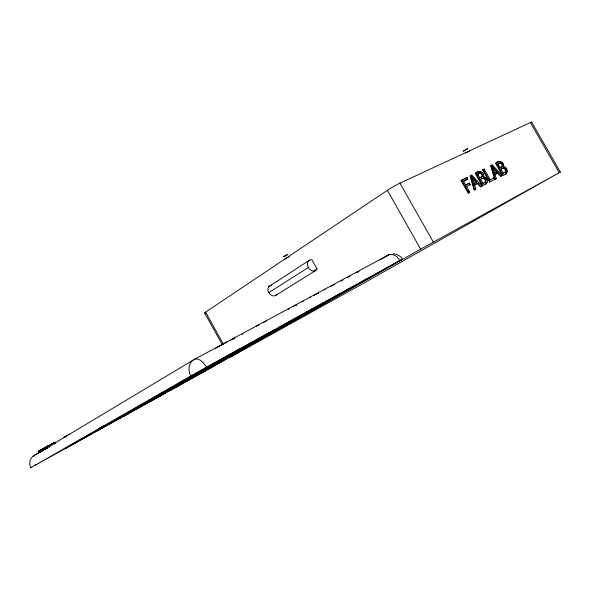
<?xml version="1.0" encoding="UTF-8"?>
<svg xmlns="http://www.w3.org/2000/svg" width="590" height="590" viewBox="0 0 590 590"><rect width="100%" height="100%" fill="white"/><g stroke="black" fill="none" stroke-linecap="round" stroke-linejoin="round"><path stroke-width="0.89" d="M483.195 176.27L483.099 176.734M486.839 182.635C483.8 185.894 487.362 183.394 487.495 181.72C487.539 179.478 485.526 175.901 483.003 177.007M503.595 166.55C504.767 161.948 498.631 159.263 495.63 163.415L502.466 175.385C508.079 174.987 508.993 168.747 504.332 166.646C502.252 167.538 503.867 164.507 502.319 163.349C500.873 160.775 497.429 161.704 495.63 163.415M483.549 176.668C484.774 171.764 478.461 169.308 475.289 173.504L482.288 185.776L485.821 183.91M505.261 172.073C506.198 171.196 504.443 166.889 502.105 168.438C503.749 166.387 507.282 169.728 505.674 171.786M469.596 151.18L468.888 151.342M485.039 182.443L484.442 182.797L485.563 181.454L484.663 179.146L483.417 178.32L481.905 178.667L483.645 177.959L484.921 178.512L486.057 180.466L485.659 182.052A6.682 4.137 58.4 0 1 485.216 182.34L482.347 183.534M284.764 259.305L286.511 258.199M504.966 172.251L503.226 173.165M505.851 173.593L505.298 173.925L506.862 172.037L506.449 169.787L504.988 167.678L503.049 166.889M306.107 312.272L311.284 309.359M33.578 456.513A9.101 3.503 61.8 0 1 34.382 455.303L39.22 452.663C36.079 449.779 44.058 450.325 40.651 451.726C38.166 454.293 37.377 450.539 40.459 450.096M37.937 451.549L38.461 451.298M467.45 148.938C469.898 146.895 460.554 152.368 463.939 150.996M402.402 259.143L208.196 369.414L30.333 467.973L196.618 372.592L399.821 260.537C406.547 258.752 396.03 253.435 393.176 253.818M205.46 312.759A7.685 0.45 -28.9 0 1 205.593 312.147L387.357 190.327A10.178 0.774 -29.9 0 1 399.946 183.173L530.388 122.536A8.99 0.546 -30.3 0 1 531.258 122.632M268.686 286.74L309.507 260.168M39.147 452.611C42.119 451.763 39.36 450.155 41.425 449.602M50.076 444.926L50.445 444.668L51.05 446.047M63.779 437.478L66.766 435.796L65.365 436.607L66.065 436.165M317.811 293.577L318.312 293.223L317.597 293.532M467.059 149.196L466.594 149.491M268.745 292.633L308.4 267.477M50.917 444.462L52.953 443.304M176.491 385.838L166.778 391.332M158.327 396.908L151.033 400.92L166.078 392.534M50.991 444.44L52.849 443.356M315.031 270.176L317.014 268.944L311.926 259.858A6.033 4.521 57.7 0 0 307.456 263.619A6.033 4.521 57.7 0 0 311.247 270.382A6.033 4.521 57.7 0 0 317.014 268.944M265.965 336.071L276.953 329.935L276.113 330.43M465.783 153.098L466.284 152.795M275.478 295.553L315.399 270.677M469.507 183.114L465.156 185.363L469.507 183.114L470.341 184.582L465.997 186.838L466.55 186.499L469.78 192.178L468.158 193.055L461.041 180.57L467.066 177.509L467.9 178.977L463.688 181.137M467.066 177.509L461.041 180.57M474.5 184.891L473.947 185.223L477.273 183.534L480.319 186.794L480.872 186.462L477.819 183.202L474.5 184.891L475.761 189.095L474.087 190.002L470.105 176.071L471.786 175.171L482.052 185.85L481.506 186.182M471.786 175.171L470.105 176.071M462.958 181.499L467.9 178.977M475.289 173.504L478.785 171.697M495.032 174.441L494.479 174.773L497.643 173.165L500.593 176.351L501.146 176.019L498.189 172.833L495.032 174.441L496.286 178.519L489.53 182.052L482.583 169.883L484.154 169.042L490.275 179.758L489.73 180.09L494.044 177.826L494.863 179.257M484.154 169.042L482.583 169.883M472.096 179.021A18.379 11.63 58 0 0 471.388 177.096L471.934 176.757A20.945 12.906 58 0 0 472.236 177.118L476.735 182.037L473.497 183.741L476.735 182.037M494.671 179.397L490.696 165.864L491.241 165.525L492.325 164.986L502.274 175.436L501.721 175.768M492.325 164.986L490.696 165.864M477.155 174.434L479.272 173.312A11.903 7.375 58.7 0 1 480.304 172.9L480.444 172.9M477.649 174.183L479.272 173.312M498.432 162.029L498.978 161.69M492.746 169.05A17.914 11.048 58.1 0 0 491.942 166.867L492.488 166.535A20.429 12.279 58.1 0 0 492.775 166.882L497.141 171.69L494.354 173.158M471.934 176.757A18.386 11.63 58 0 1 472.848 179.331L472.45 180.179M497.429 164.337L499.465 163.253A11.608 7.014 58.8 0 1 500.453 162.87L500.578 162.862M497.709 164.197L499.465 163.253M473.409 179.375L473.962 179.036M492.842 169.367L493.388 169.035A17.921 11.048 58.1 0 0 492.488 166.535M286.637 324.825L291.608 322.044L291.172 322.295M493.904 169.094L494.45 168.755M479.272 178.136L481.514 176.948A7.98 4.934 58.1 0 0 482.436 176.336M479.375 178.084L481.514 176.948M469.795 184.913L470.341 184.582M499.487 167.944L501.648 166.8L499.693 167.848M296.151 305.296L296.615 305.008M500.298 169.352L500.844 169.02L503.196 173.136L502.643 173.467M477.273 183.534L477.819 183.202M494.029 173.32L497.141 171.69M199.169 374.237L206.345 370.232L203.189 372.025M286.607 255.234C291.15 252.358 281.29 257.447 283.997 256.65M497.643 173.165L498.189 172.833M41.285 449.669L43.852 448.282M40.304 451.992L39.582 450.664L40.887 449.904M40.754 449.986L41.492 451.306M41.72 449.499L43.099 448.68M45.408 447.441L45.983 448.857L45.282 449.278L44.56 447.95L43.918 448.245L44.641 449.58M482.502 183.8L483.048 183.468L480.644 179.249L480.098 179.581L482.45 178.328M43.387 448.592L45.26 447.53M46.957 446.608L45.644 447.309L47.488 446.291L46.957 446.608L47.657 447.943M47.908 446.062L49.944 444.978L47.34 446.387L48.328 445.841M48.564 445.708L49.287 447.036L49.708 446.807L48.985 445.479L48.564 445.708L49.125 447.132M468.158 193.055L468.711 192.724L461.587 180.223M47.864 446.151L48.985 445.479M469.78 192.178L469.227 192.51L468.018 190.378M493.491 178.158L494.044 177.826M474.087 190.002L474.64 189.67L470.65 175.732M53.115 443.282L54.995 442.183L55.718 443.503M475.216 189.427L475.761 189.095M64.811 436.917C65.431 436.43 63.831 437.581 65.195 436.637M482.288 185.776L482.841 185.444L475.835 173.165M489.53 182.052L490.076 181.72L483.129 169.551M494.309 179.589L495.224 179.072L491.241 165.525M495.74 178.851L496.286 178.519M502.466 175.385L503.019 175.053L496.175 163.083M242.446 334.338L243.102 333.94M334.346 284.749L334.751 284.513M380.108 259.799L388.043 255.168A10.487 7.353 60 0 1 391.583 254.585M286.379 255.374L285.663 255.78M466.815 152.478L467.604 152.021M45.74 448.983C43.461 447.987 47.185 445.487 47.112 448.245M65.542 436.504L65.166 436.652M302.523 301.866L303.26 301.446M347.547 277.713L348.034 277.433M43.785 450.037L43.321 450.303L43.97 449.934M341.035 281.12L341.566 280.81M137.087 408.339L138.34 407.609L136.386 408.656M43.004 450.472L42.443 449.064M324.397 290.044L325.112 289.638M136.025 408.612L134.218 409.659L136.253 408.575M300.244 316.712L301.21 316.144L291.969 321.344M326.263 301.925L327.369 301.276L315.547 307.892L316.867 307.176M354.384 285.936L355.667 285.184L343.336 292.087L353.631 286.364M366.53 279.24L367.526 278.657L358.432 283.753L359.826 282.994M342.134 280.486L342.738 280.147M118.738 418.487L116.562 419.741L118.634 418.635M119.63 418.303L121.201 417.388L119.18 418.472M305.421 313.858L304.462 314.411L312.899 309.698L311.918 310.266M287.662 324.05L288.525 323.541L282.263 327.067M338.048 295.428L339.154 294.786L334.958 297.094M356.301 272.875L356.744 272.624M311.107 309.507L312.501 308.703L311.52 309.226M325.569 302.316L317.619 306.763M275.515 330.769L265.965 336.079M299.602 317.073L289.838 322.501L291.217 321.757M365.962 279.564L363.079 281.187M243.545 349.11L244.68 348.454L237.099 352.687L240.764 350.667M264.593 337.148L265.839 336.433L257.985 340.821L261.731 338.704M420.655 249.15L229.311 357.702L358.373 286.18L560.5 171.978L420.655 249.15L387.357 190.327M465.281 150.273L464.337 150.789M40.747 451.675L41.182 451.431M88.382 435.641L92.549 433.252L79.473 440.45M103.434 427.234L100.042 429.181L110.891 423.2M120.183 417.668L65.136 448.525L79.709 440.494M103.552 426.961L109.113 423.782L97.734 429.867L126.916 413.605L113.546 420.943M337.458 295.752L330.393 299.676L331.882 298.872M311.373 310.576L305.996 313.578M264.313 337.31L262.1 338.549M286.851 324.507L284.542 325.805M286.755 258.059L288.281 257.24M357.208 272.359L357.68 272.093M87.453 435.767L80.852 439.528L95.609 431.401M121.046 417.182L127.418 413.62M150.701 400.765L146.77 403.022M150.797 400.492L156.719 397.122L111.473 422.735M132.802 410.758L128.598 413.111M133.34 410.662L138.598 407.727M125.065 415.471L123.848 416.156L126.208 414.829M127.396 414.195L128.62 413.501L125.309 415.36M242.969 349.428L241.155 350.453M178.541 385.683L181.956 383.743L176.152 386.937M357.518 272.396L357.99 272.137M47.289 446.409L47.783 446.136M42.591 448.961L43.579 448.444L42.952 448.761M46.389 448.629L46.883 448.348L46.536 448.54M175.65 385.683L189.353 377.895L156.94 395.964L174.028 386.31M187.48 379.518L197.842 373.647L173.785 387.07L186.632 379.805M195.688 375.329L204.273 370.468L193.697 376.442M256.237 341.47L262.83 337.738L248.943 345.482L249.99 344.936M216.434 363.846L223.831 359.657L207.348 368.846L215.593 364.31M284.38 325.828L280.405 328.084L281.688 327.384M194.221 376.354L187.266 380.285L195.452 375.778M196.264 375.321L203.24 371.376L184.567 381.465L195.187 375.461M234.26 353.971L240.462 350.46L226.988 357.983L233.861 354.096M157.471 397.107L165.097 392.793L163.061 393.884M194.656 376.501L200.165 373.382L185.688 381.715L190.341 379.09M228.684 357.363L233.375 354.708L223.108 360.438L227.637 357.946M209.295 368.381L213.728 365.874L203.771 371.427L208.786 368.662M221.56 361.582L224.893 359.694L219.17 362.909M308.4 311.019L310.488 309.802M362.607 281.452L360.136 282.824M101.657 427.094L98.766 428.724L104.85 425.346L101.93 426.946M152.471 398.906L135.597 408.184L166.845 390.779L153.253 398.221M334.589 297.367L332.185 298.702M165.377 391.937L153.245 398.788L176.491 385.83M132.573 410.286L115.92 419.453L146.106 402.638L132.617 410.035M145.701 403.176L129.564 412.823L166.07 392.534M146.438 402.933L156.151 397.719M255.529 341.868L250.824 344.479M114.143 420.825L103.774 426.585M174.942 387.143L164.927 392.66L183.984 382.025L174.965 386.988M288.414 323.844L290.302 322.76M177.45 386.037L168.534 390.949L174.375 387.748M139.336 407.432L147.323 402.911M175.879 386.907L176.661 386.472M176.712 386.339L184.028 382.313L169.662 390.595L176.115 387.033M221.228 361.722L217.511 363.816L218.647 363.204M194.007 376.863L191.566 378.22M158.821 396.532L163.408 393.987M190.835 378.81L191.787 378.279M126.452 414.689L127.167 414.298M202.458 372.43L200.585 373.463M309.824 297.736L310.797 297.198M358.624 271.57L359.081 271.319M95.882 431.054L103.331 426.924M288.222 309.3L289.358 308.681M256.215 326.499L258.848 325.046M42.111 450.959L42.79 450.583M307.338 311.608L306.166 312.25M287.352 324.434L286.651 324.817M200.334 373.61L199.199 374.222M330.658 286.534L331.374 286.135M53.026 443.267L53.425 443.038M42.17 450.922L42.701 450.627M41.602 449.506L41.979 449.292L41.248 449.757M467.848 151.888L468.696 151.438M332.045 285.774L332.657 285.435M53.292 443.12L54.995 442.183M64.524 437.087L63.831 437.456M68.47 434.845L69.443 434.336L68.993 434.587M39.582 450.664L40.061 450.406M44.088 448.208L44.56 447.95L45.224 449.255M52.008 443.887L53.432 443.12M66.869 435.803L67.326 435.56M314.212 295.325L314.898 294.948M44.279 449.764L44.545 449.624M285.213 256.031L284.587 256.362M293.201 306.586L293.982 306.166M333.21 285.14L333.719 284.867M348.476 276.968L348.867 276.754M315.539 294.609L316.144 294.285M263.155 322.708L264.069 322.229M294.727 305.768L296.954 304.624M334.198 284.609L334.633 284.38M264.91 321.779L266.326 321.048M47.325 448.105L46.721 446.719M316.69 293.997L317.184 293.739M349.568 276.386L350.106 276.113M480.319 186.794L482.052 185.85M500.593 176.351L502.274 175.436M500.622 169.19L502.569 168.15M42.192 449.182L42.982 450.48M478.239 172.037L480.732 171.97M288.834 256.967L289.395 256.753M483.549 177.044L484.301 177.31M492.399 165.974L493.646 167.28M476.189 182.369L472.273 178.121M496.588 172.022L492.923 168.01M492.798 167.87L492.23 167.221A20.414 12.279 58.1 0 1 491.935 166.867M472.029 177.848L471.69 177.457M485.828 178.718L486.072 179.087M531.597 122.049L560.338 172.059M530.388 122.536L559.202 172.678M497.975 163.998L500.04 167.612M498.196 165.687L498.454 166.144M477.701 174.094L479.818 177.797M477.553 175.127L477.819 175.591M463.504 181.16L465.709 185.031M399.946 183.173L433.325 242.062M231.369 354.516L232.246 356.102M205.593 312.147L223.367 344.213M204.708 313.032L221.914 344.081M53.683 442.898L54.405 444.218M44.073 448.149L44.811 449.536M41.89 449.366L42.613 450.701M40.113 450.281L40.843 451.623M486.47 179.862L486.639 180.289M493.388 169.035L494.575 172.988M492.916 169.618L493.284 170.849M493.513 171.594L493.66 172.088M472.848 179.338L474.043 183.402M399.821 260.537A10.487 7.552 60.7 0 0 388.043 255.168L194.228 359.465L34.382 455.303A9.108 8.894 72.4 0 0 30.879 467.649M190.806 375.874A12.722 10.834 61 0 1 194.228 359.465A12.729 6.859 61.5 0 1 206.389 367.15M35.695 465.031A9.101 3.503 61.8 0 1 35.385 464.433M230.756 340.061A20.112 0.398 -29.1 0 1 233.323 339.11M215.468 348.402A20.112 0.398 -29.1 0 1 227.084 342.016M201.647 373.057A7.891 4.277 61.3 0 1 201.124 372.01M210.387 366.53A7.891 6.697 61.2 0 1 211.176 367.732M276.931 294.159A5.679 4.44 57.6 0 1 268.797 292.721A5.679 4.44 57.6 0 1 271.806 285.265M471.587 177.332A20.93 12.906 58 0 1 471.388 177.096M480.43 172.848A2.072 1.283 58.3 0 1 482.229 174.153A2.072 1.283 58.3 0 1 482.399 176.285M478.741 173.674A10.664 6.608 58.7 0 1 479.884 173.209M481.853 176.705A8.385 5.192 58.1 0 1 480.953 177.258M505.682 171.793A6.512 3.931 58.5 0 1 505.261 172.066M501.633 166.771A7.781 4.698 58.2 0 0 502.525 166.218A2.021 1.217 58.4 0 0 502.304 164.101A2.021 1.217 58.4 0 0 500.563 162.818M498.934 163.614A10.399 6.284 58.7 0 1 500.025 163.172A2.021 1.217 58.4 0 1 501.773 164.463A2.021 1.217 58.4 0 1 501.913 166.535M501.95 166.579A8.179 4.941 58.2 0 1 501.087 167.11M479.876 173.187A2.072 1.283 58.3 0 1 481.698 174.522A2.072 1.283 58.3 0 1 481.824 176.653M180.179 382.659L213.86 363.882L180.179 382.659M269.851 333.453L252.151 343.343L269.851 333.453M273.325 330.562L246.318 345.651L273.325 330.562M272.469 332.104L286.939 324.021L272.469 332.104M275.228 330.031L253.272 342.303L275.228 330.031M277.285 329.021L295.679 318.755L277.285 329.021M280.125 326.978L302.995 314.212L280.125 326.978M196.005 374.37L220.94 360.468L196.005 374.37M205.571 368.123L240.631 348.579L205.571 368.123M205.748 369.377L226.11 358.027L205.748 369.377M206.574 369.591L219.62 362.312L206.574 369.591M297.943 317.604L312.958 309.226L297.943 317.604M220.129 360.586L246.001 346.16L220.129 360.586M304.558 313.489L323.681 302.81L304.558 313.489M228.61 356.345L249.681 344.597L228.61 356.345M228.95 356.544L245.971 347.053L228.95 356.544M325.533 301.91L341.131 293.201L325.533 301.91M243.818 348.661L254.393 342.761L243.818 348.661"/></g></svg>
